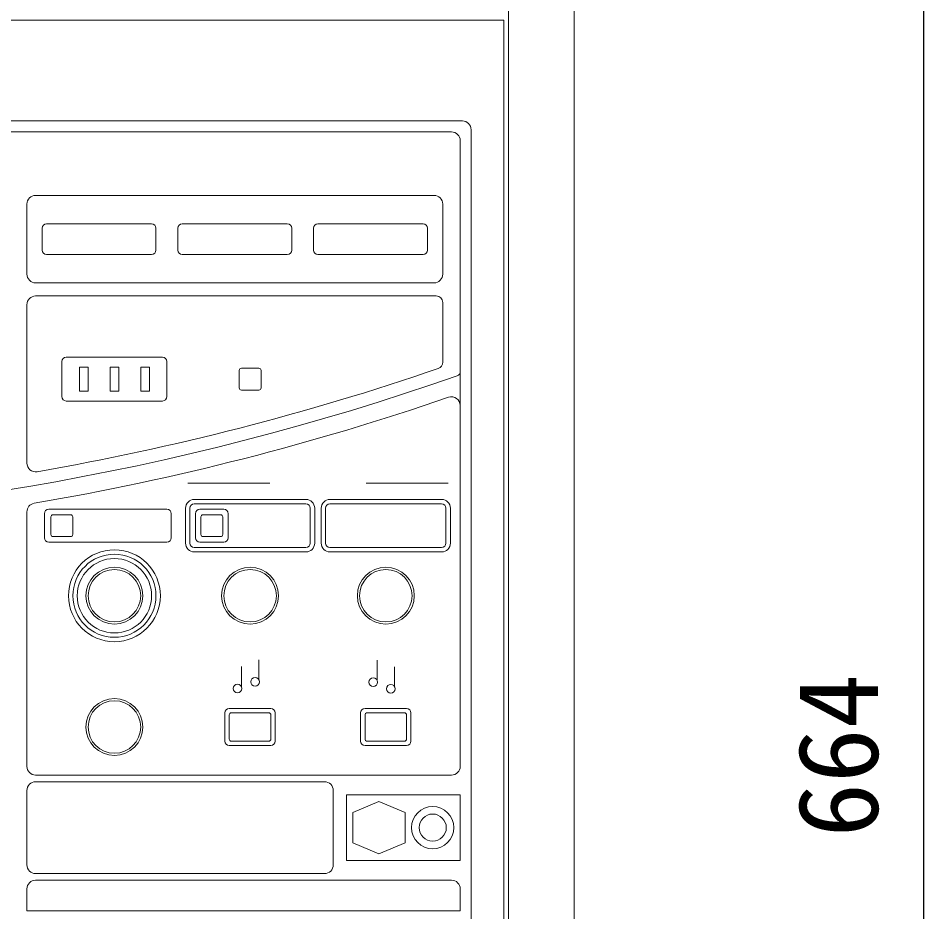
# Model space of a CAD drawing. Units: millimetres, scale not verified. Extents: x -62 to 63, y -118 to 119.
# Drawn here: x -13.12 to 7.58, y 42.6 to 63.02 of the extents above; entities that cross this region are included whole.
import ezdxf
from ezdxf.enums import TextEntityAlignment as Align

# ---------------------------------------------------------------- set-up
doc = ezdxf.new("R2010")
doc.units = ezdxf.units.MM
doc.header["$LTSCALE"] = 0.125
doc.layers.add('0-3_SUNPO', color=7, linetype='Continuous')
doc.layers.add('0-5_GAIKEI', color=1, linetype='Continuous', lineweight=18)
doc.styles.add('ＭＳ ゴシック', font='')
doc.styles.get('ＭＳ ゴシック').set_extended_font_data('MS Gothic')

# ---------------------------------------------------------------- blocks, each defined once
blk = doc.blocks.new('D6')
at = {"layer": '0-3_SUNPO'}
blk.add_line((2.8528, -0.9991), (2.8528, 61.4009), dxfattribs=at)
at = {"layer": '0-3_SUNPO', "style": 'ＭＳ ゴシック'}
blk.add_text('664', height=1.833, rotation=90, dxfattribs=at).set_placement((2.3528, 28.3259), align=Align.BOTTOM_LEFT)

msp = doc.modelspace()

# ---------------------------------------------------------------- linework, layer by layer
at = {"layer": '0-5_GAIKEI'}
for p, q in [((-1.9169, 79.3734), (-1.9169, 12.9734)), ((-2.0169, 62.9734), (-43.8169, 62.9734)), ((-2.0169, 13.0234), (-2.0169, 62.9734)), ((-2.9669, 60.6734), (-34.3169, 60.6734)), ((-3.2169, 60.4234), (-42.6169, 60.4234)), ((-2.7669, 60.4734), (-2.7669, 59.4734)), ((-3.0169, 60.2234), (-3.0169, 54.9443)), ((-2.7669, 59.4734), (-2.7669, 35.2157)), ((-12.9169, 58.7734), (-12.9169, 57.1734)), ((-3.6169, 58.9734), (-12.7169, 58.9734)), ((-3.4169, 58.7734), (-3.4169, 57.1734)), ((-12.5669, 57.7234), (-12.5669, 58.2234)), ((-12.4669, 58.3234), (-10.0669, 58.3234)), ((-9.9669, 58.2234), (-9.9669, 57.7234)), ((-9.4669, 57.7234), (-9.4669, 58.2234)), ((-9.3669, 58.3234), (-6.9669, 58.3234)), ((-6.8669, 58.2234), (-6.8669, 57.7234)), ((-6.3669, 57.7234), (-6.3669, 58.2234)), ((-6.2669, 58.3234), (-3.8669, 58.3234)), ((-3.7669, 58.2234), (-3.7669, 57.7234)), ((-10.0669, 57.6234), (-12.4669, 57.6234)), ((-6.9669, 57.6234), (-9.3669, 57.6234)), ((-3.8669, 57.6234), (-6.2669, 57.6234)), ((-3.6169, 56.9734), (-12.7169, 56.9734)), ((-3.5669, 56.6734), (-12.7169, 56.6734)), ((-3.4169, 56.5234), (-3.4169, 55.1585)), ((-12.9169, 56.4734), (-12.9169, 52.8552)), ((-12.0169, 55.2734), (-9.8169, 55.2734)), ((-12.1169, 54.3734), (-12.1169, 55.1734)), ((-11.7169, 54.4984), (-11.7169, 55.0484)), ((-11.7169, 55.0484), (-11.5169, 55.0484)), ((-11.5169, 55.0484), (-11.5169, 54.4984)), ((-11.0169, 54.4984), (-11.0169, 55.0484)), ((-11.0169, 55.0484), (-10.8169, 55.0484)), ((-10.8169, 55.0484), (-10.8169, 54.4984)), ((-10.3169, 54.4984), (-10.3169, 55.0484)), ((-10.3169, 55.0484), (-10.1169, 55.0484)), ((-10.1169, 55.0484), (-10.1169, 54.4984)), ((-9.7169, 55.1734), (-9.7169, 54.3734)), ((-8.0669, 54.5734), (-8.0669, 54.9734)), ((-8.0169, 55.0234), (-7.6169, 55.0234)), ((-7.5669, 54.9734), (-7.5669, 54.5734)), ((-3.0169, 54.1685), (-3.0169, 54.9443)), ((-11.5169, 54.4984), (-11.7169, 54.4984)), ((-10.8169, 54.4984), (-11.0169, 54.4984)), ((-10.1169, 54.4984), (-10.3169, 54.4984)), ((-7.6169, 54.5234), (-8.0169, 54.5234)), ((-9.8169, 54.2734), (-12.0169, 54.2734)), ((-3.0169, 45.9234), (-3.0169, 54.1685)), ((-9.2419, 52.3984), (-7.3669, 52.3984)), ((-5.1669, 52.3984), (-3.2919, 52.3984)), ((-6.5419, 52.0234), (-9.0919, 52.0234)), ((-3.4419, 52.0234), (-5.9919, 52.0234)), ((-12.9169, 51.7389), (-12.9169, 45.9234)), ((-12.4169, 51.7984), (-9.7169, 51.7984)), ((-9.2919, 51.8234), (-9.2919, 51.0234)), ((-9.1919, 51.8234), (-9.1919, 51.0234)), ((-6.5419, 51.9234), (-9.0919, 51.9234)), ((-8.9669, 51.7984), (-8.4169, 51.7984)), ((-6.4419, 51.0234), (-6.4419, 51.8234)), ((-6.3419, 51.0234), (-6.3419, 51.8234)), ((-6.1919, 51.8234), (-6.1919, 51.0234)), ((-6.0919, 51.8234), (-6.0919, 51.0234)), ((-3.4419, 51.9234), (-5.9919, 51.9234)), ((-3.3419, 51.0234), (-3.3419, 51.8234)), ((-3.2419, 51.0234), (-3.2419, 51.8234)), ((-12.5169, 51.1484), (-12.5169, 51.6984)), ((-12.3669, 51.2234), (-12.3669, 51.6234)), ((-12.3169, 51.6734), (-11.9169, 51.6734)), ((-11.8669, 51.6234), (-11.8669, 51.2234)), ((-9.6169, 51.6984), (-9.6169, 51.1484)), ((-9.0669, 51.1484), (-9.0669, 51.6984)), ((-9.0669, 51.1484), (-9.0669, 51.6984)), ((-8.9419, 51.2234), (-8.9419, 51.6234)), ((-8.8919, 51.6734), (-8.4919, 51.6734)), ((-8.4419, 51.6234), (-8.4419, 51.2234)), ((-8.3169, 51.6984), (-8.3169, 51.4734)), ((-8.3169, 51.4734), (-8.3169, 51.3734)), ((-8.3169, 51.3734), (-8.3169, 51.1484)), ((-11.9169, 51.1734), (-12.3169, 51.1734)), ((-8.4919, 51.1734), (-8.8919, 51.1734)), ((-9.7169, 51.0484), (-12.4169, 51.0484)), ((-9.0919, 50.9234), (-6.5419, 50.9234)), ((-8.4169, 51.0484), (-8.9669, 51.0484)), ((-8.4169, 51.0484), (-8.9669, 51.0484)), ((-5.9919, 50.9234), (-3.4419, 50.9234)), ((-9.0919, 50.8234), (-6.5419, 50.8234)), ((-5.9919, 50.8234), (-3.4419, 50.8234)), ((-7.6169, 47.9049), (-7.6169, 48.3549)), ((-4.9169, 47.8984), (-4.9169, 48.3484)), ((-8.0169, 47.7549), (-8.0169, 48.2049)), ((-4.5169, 47.7484), (-4.5169, 48.1984)), ((-8.2919, 47.2484), (-7.3419, 47.2484)), ((-5.1919, 47.2484), (-4.2419, 47.2484)), ((-8.3919, 46.4984), (-8.3919, 47.1484)), ((-8.2919, 46.5484), (-8.2919, 47.0984)), ((-8.2419, 47.1484), (-7.3919, 47.1484)), ((-7.3419, 47.0984), (-7.3419, 46.5484)), ((-7.2419, 47.1484), (-7.2419, 46.4984)), ((-5.2919, 46.4984), (-5.2919, 47.1484)), ((-5.1919, 46.5484), (-5.1919, 47.0984)), ((-5.1419, 47.1484), (-4.2919, 47.1484)), ((-4.2419, 47.0984), (-4.2419, 46.5484)), ((-4.1419, 47.1484), (-4.1419, 46.4984)), ((-7.3419, 46.3984), (-8.2919, 46.3984)), ((-7.3919, 46.4984), (-8.2419, 46.4984)), ((-4.2419, 46.3984), (-5.1919, 46.3984)), ((-4.2919, 46.4984), (-5.1419, 46.4984)), ((-12.7169, 45.7234), (-3.2169, 45.7234)), ((-6.1169, 45.5734), (-12.7169, 45.5734)), ((-12.9169, 45.3734), (-12.9169, 43.6734)), ((-5.9169, 43.6734), (-5.9169, 45.3734)), ((-3.0169, 45.2734), (-5.6169, 45.2734)), ((-5.6169, 45.2734), (-5.6169, 43.7734)), ((-5.4732, 44.8698), (-4.8732, 45.1234)), ((-4.8732, 45.1234), (-4.2732, 44.8698)), ((-3.0169, 43.7734), (-3.0169, 45.2734)), ((-5.4732, 44.177), (-5.4732, 44.8698)), ((-4.2732, 44.177), (-4.2732, 44.8698)), ((-4.8732, 43.9234), (-5.4732, 44.177)), ((-4.2732, 44.177), (-4.8732, 43.9234)), ((-5.6169, 43.7734), (-3.0169, 43.7734)), ((-12.7169, 43.4734), (-6.1169, 43.4734)), ((-12.7169, 43.3234), (-3.2169, 43.3234)), ((-12.9169, 42.6234), (-12.9169, 43.1234)), ((-3.0169, 42.6234), (-3.0169, 43.1234)), ((-3.0169, 42.6234), (-12.9169, 42.6234))]:
    msp.add_line(p, q, dxfattribs=at)
at = {"layer": '0-5_GAIKEI', "color": 7}
msp.add_line((-0.4169, 13.1234), (-0.4169, 79.2234), dxfattribs=at)
at = {"layer": '0-5_GAIKEI'}
for centre, radius in [((-10.9169, 49.8234), 1.05), ((-10.9169, 49.8234), 0.95), ((-10.9169, 49.8234), 0.85), ((-10.9169, 49.8234), 0.65), ((-10.9169, 49.8234), 0.6), ((-7.8169, 49.8234), 0.65), ((-7.8169, 49.8234), 0.6), ((-4.7169, 49.8234), 0.65), ((-4.7169, 49.8234), 0.6), ((-8.1035, 47.7049), 0.1), ((-7.7035, 47.8549), 0.1), ((-5.0035, 47.8484), 0.1), ((-4.6035, 47.6984), 0.1), ((-10.9169, 46.8234), 0.65), ((-10.9169, 46.8234), 0.6), ((-3.6461, 44.5234), 0.4827), ((-3.6461, 44.5234), 0.3109)]:
    msp.add_circle(centre, radius, dxfattribs=at)
for centre, radius, start, end in [((-2.9669, 60.4734), 0.2, 0, 90), ((-3.2169, 60.2234), 0.2, 0, 90), ((-12.7169, 58.7734), 0.2, 90, 180), ((-3.6169, 58.7734), 0.2, 0, 90), ((-12.4669, 58.2234), 0.1, 90, 180), ((-10.0669, 58.2234), 0.1, 0, 90), ((-9.3669, 58.2234), 0.1, 90, 180), ((-6.9669, 58.2234), 0.1, 0, 90), ((-6.2669, 58.2234), 0.1, 90, 180), ((-3.8669, 58.2234), 0.1, 0, 90), ((-12.4669, 57.7234), 0.1, 180, 270), ((-10.0669, 57.7234), 0.1, 270, 0), ((-9.3669, 57.7234), 0.1, 180, 270), ((-6.9669, 57.7234), 0.1, 270, 0), ((-6.2669, 57.7234), 0.1, 180, 270), ((-3.8669, 57.7234), 0.1, 270, 0), ((-12.7169, 57.1734), 0.2, 180, 270), ((-3.6169, 57.1734), 0.2, 270, 0), ((-12.7169, 56.4734), 0.2, 90, 180), ((-3.5669, 56.5234), 0.15, 0, 90), ((-12.0169, 55.1734), 0.1, 90, 180), ((-9.8169, 55.1734), 0.1, 0, 90), ((-3.5669, 55.1585), 0.15, 288.98269, 0), ((-22.9169, 111.4102), 59.9368, 250.74457, 289.32343), ((-22.9169, 111.4102), 59.6368, 279.8815, 288.98269), ((-8.0169, 54.9734), 0.05, 90, 180), ((-7.6169, 54.9734), 0.05, 0, 90), ((-3.1169, 54.9443), 0.1, 289.32343, 0), ((-8.0169, 54.5734), 0.05, 180, 270), ((-7.6169, 54.5734), 0.05, 270, 0), ((-22.9169, 111.4102), 60.3368, 279.70019, 288.99115), ((-12.0169, 54.3734), 0.1, 180, 270), ((-9.8169, 54.3734), 0.1, 270, 0), ((-3.2169, 54.1685), 0.2, 0, 108.99115), ((-12.7169, 52.8552), 0.2, 180, 279.8815), ((-9.0919, 51.8234), 0.2, 90, 180), ((-6.5419, 51.8234), 0.2, 0, 90), ((-5.9919, 51.8234), 0.2, 90, 180), ((-3.4419, 51.8234), 0.2, 0, 90), ((-12.7169, 51.7389), 0.2, 99.70019, 180), ((-12.4169, 51.6984), 0.1, 90, 180), ((-9.7169, 51.6984), 0.1, 0, 90), ((-9.0919, 51.8234), 0.1, 90, 180), ((-8.9669, 51.6984), 0.1, 90, 180), ((-8.4169, 51.6984), 0.1, 0, 90), ((-6.5419, 51.8234), 0.1, 0, 90), ((-5.9919, 51.8234), 0.1, 90, 180), ((-3.4419, 51.8234), 0.1, 0, 90), ((-12.3169, 51.6234), 0.05, 90, 180), ((-11.9169, 51.6234), 0.05, 0, 90), ((-8.8919, 51.6234), 0.05, 90, 180), ((-8.4919, 51.6234), 0.05, 0, 90), ((-12.4169, 51.1484), 0.1, 180, 270), ((-12.3169, 51.2234), 0.05, 180, 270), ((-11.9169, 51.2234), 0.05, 270, 0), ((-9.7169, 51.1484), 0.1, 270, 0), ((-8.9669, 51.1484), 0.1, 180, 270), ((-8.8919, 51.2234), 0.05, 180, 270), ((-8.4919, 51.2234), 0.05, 270, 0), ((-8.4169, 51.1484), 0.1, 270, 0), ((-9.0919, 51.0234), 0.2, 180, 270), ((-9.0919, 51.0234), 0.1, 180, 270), ((-6.5419, 51.0234), 0.2, 270, 0), ((-6.5419, 51.0234), 0.1, 270, 0), ((-5.9919, 51.0234), 0.2, 180, 270), ((-5.9919, 51.0234), 0.1, 180, 270), ((-3.4419, 51.0234), 0.1, 270, 0), ((-3.4419, 51.0234), 0.2, 270, 0), ((-8.2919, 47.1484), 0.1, 90, 180), ((-7.3419, 47.1484), 0.1, 0, 90), ((-5.1919, 47.1484), 0.1, 90, 180), ((-4.2419, 47.1484), 0.1, 0, 90), ((-8.2419, 47.0984), 0.05, 90, 180), ((-7.3919, 47.0984), 0.05, 0, 90), ((-5.1419, 47.0984), 0.05, 90, 180), ((-4.2919, 47.0984), 0.05, 0, 90), ((-8.2919, 46.4984), 0.1, 180, 270), ((-8.2419, 46.5484), 0.05, 180, 270), ((-7.3919, 46.5484), 0.05, 270, 0), ((-7.3419, 46.4984), 0.1, 270, 0), ((-5.1919, 46.4984), 0.1, 180, 270), ((-5.1419, 46.5484), 0.05, 180, 270), ((-4.2919, 46.5484), 0.05, 270, 0), ((-4.2419, 46.4984), 0.1, 270, 0), ((-12.7169, 45.9234), 0.2, 180, 270), ((-3.2169, 45.9234), 0.2, 270, 0), ((-12.7169, 45.3734), 0.2, 90, 180), ((-6.1169, 45.3734), 0.2, 0, 90), ((-12.7169, 43.6734), 0.2, 180, 270), ((-6.1169, 43.6734), 0.2, 270, 0), ((-12.7169, 43.1234), 0.2, 90, 180), ((-3.2169, 43.1234), 0.2, 0, 90)]:
    msp.add_arc(centre, radius, start, end, dxfattribs=at)

# ---------------------------------------------------------------- block references
at = {"layer": '0-3_SUNPO'}
msp.add_blockref('D6', (4.7232, 15.9725), dxfattribs=at)

doc.saveas('drawing.dxf')
